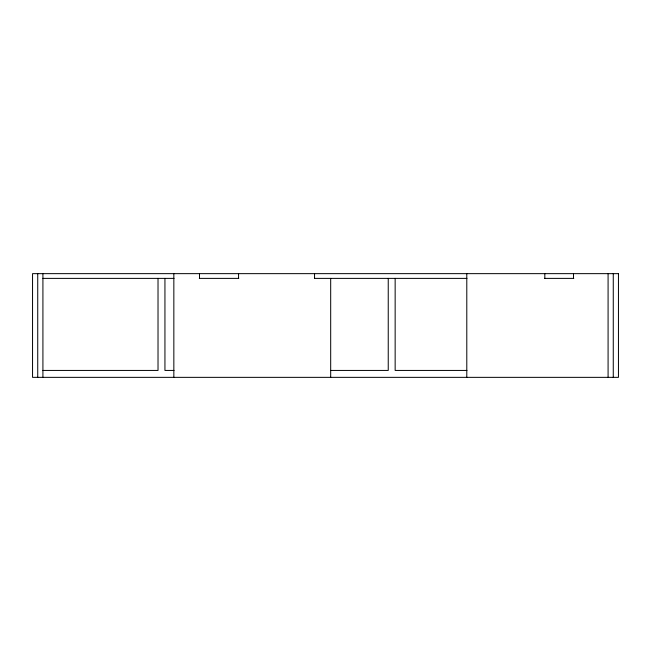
<?xml version="1.0" encoding="UTF-8"?>
<svg xmlns="http://www.w3.org/2000/svg" width="651" height="651" viewBox="0 0 651 651"><rect width="100%" height="100%" fill="white"/><g stroke="black" fill="none" stroke-linecap="round" stroke-linejoin="round"><path stroke-width="0.98" d="M42.917 278.384L174.037 278.384M199.32 278.384L238.754 278.384M314.425 278.384L466.946 278.384M544.545 278.384L573.791 278.384M42.917 370.435L158.022 370.435L158.022 278.384M174.037 370.435L164.939 370.435L164.939 278.384M330.602 370.435L388.24 370.435L388.24 278.384M466.946 370.435L395.149 370.435L395.149 278.384M613.266 273.648L613.266 377.352M608.083 273.648L608.083 377.352M573.515 273.648L573.515 278.384M544.822 273.648L544.822 278.384M466.791 273.648L466.791 377.352M330.684 278.384L330.684 377.352M314.547 273.648L314.547 278.384M238.567 273.648L238.567 278.384M199.507 273.648L199.507 278.384M173.841 273.648L173.841 377.352M42.917 273.648L42.917 377.352M37.734 273.648L37.734 377.352M618.45 273.648L32.55 273.648L32.55 377.352L618.45 377.352L618.45 273.648"/></g></svg>
